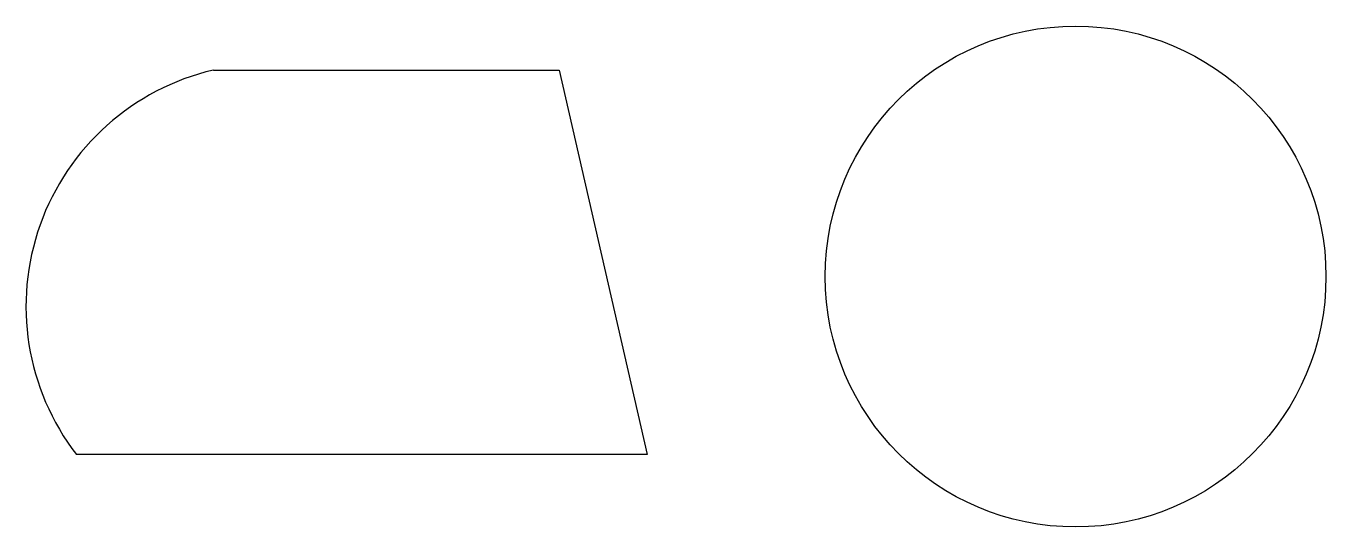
# Model space of a CAD drawing. Header units: centimetres. Extents: x 1137 to 1278, y 665 to 720.
import ezdxf

# ---------------------------------------------------------------- set-up
doc = ezdxf.new("R2010")
doc.units = ezdxf.units.CM

msp = doc.modelspace()

# ---------------------------------------------------------------- linework, layer by layer
for p, q in [((1156.96, 715.13), (1194.68, 715.13)), ((1194.68, 715.13), (1204.25, 673.22)), ((1204.25, 673.22), (1142.04, 673.22))]:
    msp.add_line(p, q)
msp.add_circle((1250.98, 692.62), 27.3)
msp.add_arc((1162.98, 689.37), 26.45, 103.1605, 217.6521)

doc.saveas('drawing.dxf')
